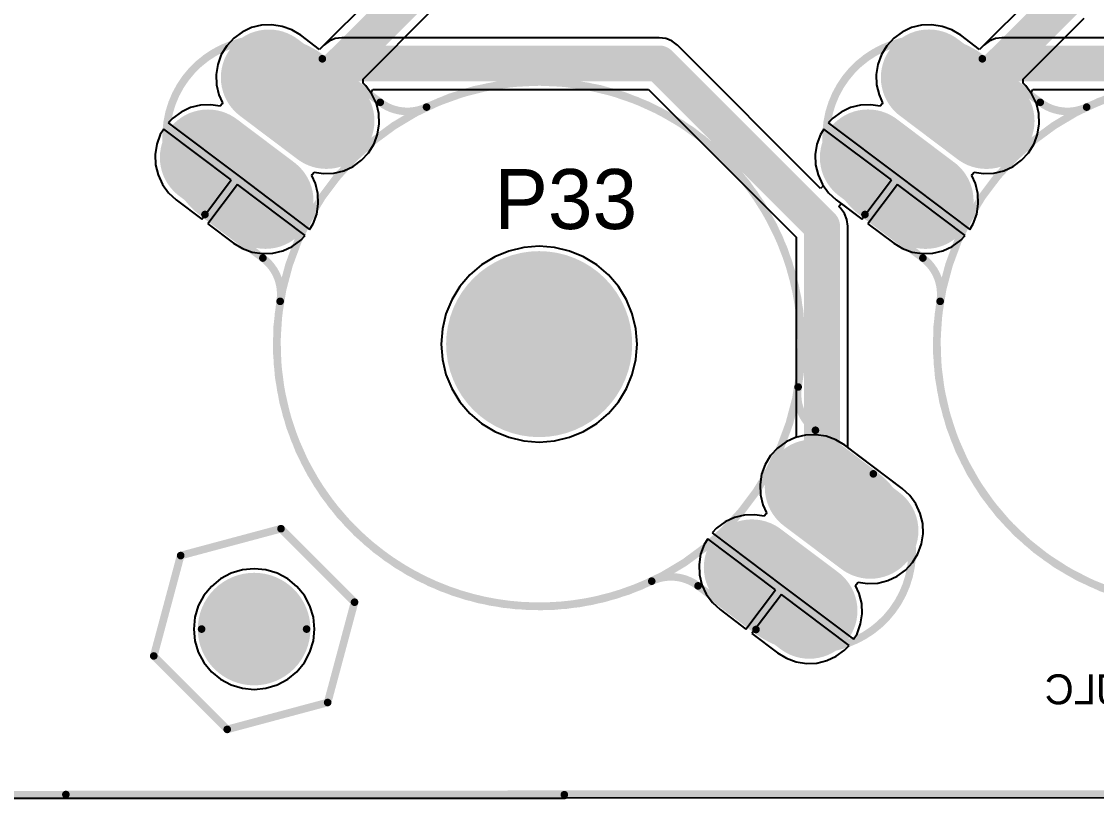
# Model space of a CAD drawing. Header units: millimetres. Extents: x -0.01 to 6.54, y 0.01 to 3.19.
# Drawn here: x 4.398 to 5.808, y 0.01 to 1.03 of the extents above; entities that cross this region are included whole.
import ezdxf

# ---------------------------------------------------------------- set-up
doc = ezdxf.new("R2010")
doc.units = ezdxf.units.MM
doc.header["$MEASUREMENT"] = 0
for name, color, linetype in [('BottomLayer', 5, 'Continuous'), ('BottomOverlay', 54, 'Continuous'), ('BottomSolder', 6, 'Continuous'), ('Mechanical1', 6, 'Continuous'), ('MultiLayer', 9, 'Continuous'), ('PadHoleLayer', 156, 'Continuous'), ('TopLayer', 1, 'Continuous'), ('TopOverlay', 2, 'Continuous'), ('TopSolder', 216, 'Continuous'), ('ViaHoleLayer', 16, 'Continuous')]:
    doc.layers.add(name, color=color, linetype=linetype)

msp = doc.modelspace()

# ---------------------------------------------------------------- linework, layer by layer
at = {"layer": 'BottomLayer'}
for p, q in [((4.6871, 1.0163), (4.6761, 1.0083)), ((4.6994, 1.0221), (4.6871, 1.0163)), ((4.7127, 1.0253), (4.6994, 1.0221)), ((4.7263, 1.0258), (4.7127, 1.0253)), ((4.7397, 1.0237), (4.7263, 1.0258)), ((4.7525, 1.0191), (4.7397, 1.0237)), ((4.7641, 1.012), (4.7525, 1.0191)), ((5.5532, 1.0163), (5.5423, 1.0083)), ((5.5656, 1.0221), (5.5532, 1.0163)), ((5.5788, 1.0253), (5.5656, 1.0221)), ((5.5924, 1.0258), (5.5788, 1.0253)), ((5.6058, 1.0237), (5.5924, 1.0258)), ((5.6186, 1.0191), (5.6058, 1.0237)), ((5.6302, 1.012), (5.6186, 1.0191)), ((4.6761, 1.0083), (4.6669, 0.9983)), ((4.7887, 0.9934), (4.7641, 1.012)), ((4.8012, 1.0044), (4.7942, 0.999)), ((4.8094, 1.0078), (4.8012, 1.0044)), ((4.8182, 1.0089), (4.8094, 1.0078)), ((5.2344, 1.0089), (4.8182, 1.0089)), ((5.2432, 1.0078), (5.2344, 1.0089)), ((5.2466, 1.0064), (5.2432, 1.0078)), ((5.2514, 1.0044), (5.2466, 1.0064)), ((5.2584, 0.999), (5.2514, 1.0044)), ((5.5423, 1.0083), (5.533, 0.9983)), ((5.6548, 0.9934), (5.6302, 1.012)), ((5.6674, 1.0044), (5.6604, 0.999)), ((5.6756, 1.0078), (5.6674, 1.0044)), ((5.6843, 1.0089), (5.6756, 1.0078)), ((6.1006, 1.0089), (5.6843, 1.0089)), ((4.6669, 0.9983), (4.6598, 0.9867)), ((4.7942, 0.999), (4.7887, 0.9934)), ((5.4463, 0.8111), (5.2584, 0.999)), ((5.533, 0.9983), (5.526, 0.9867)), ((5.6604, 0.999), (5.6548, 0.9934)), ((4.6551, 0.9739), (4.653, 0.9605)), ((4.6598, 0.9867), (4.6551, 0.9739)), ((5.5213, 0.9739), (5.5192, 0.9605)), ((5.526, 0.9867), (5.5213, 0.9739)), ((4.653, 0.9605), (4.6536, 0.9469)), ((5.5192, 0.9605), (5.5197, 0.9469)), ((4.6536, 0.9469), (4.6568, 0.9337)), ((5.5197, 0.9469), (5.523, 0.9337)), ((4.6568, 0.9337), (4.6616, 0.9234)), ((4.8563, 0.9366), (4.8586, 0.9411)), ((4.8576, 0.9349), (4.8563, 0.9366)), ((4.8633, 0.9226), (4.8576, 0.9349)), ((4.8586, 0.9411), (5.2204, 0.9411)), ((5.2204, 0.9411), (5.4143, 0.7472)), ((5.523, 0.9337), (5.5277, 0.9234)), ((5.7225, 0.9366), (5.7247, 0.9411)), ((5.7237, 0.9349), (5.7225, 0.9366)), ((5.7294, 0.9226), (5.7237, 0.9349)), ((5.7247, 0.9411), (6.0865, 0.9411)), ((4.6194, 0.9171), (4.6071, 0.9113)), ((4.6327, 0.9203), (4.6194, 0.9171)), ((4.6463, 0.9208), (4.6327, 0.9203)), ((4.6583, 0.919), (4.6463, 0.9208)), ((4.661, 0.9219), (4.6583, 0.919)), ((4.6616, 0.9234), (4.661, 0.9219)), ((4.8665, 0.9093), (4.8633, 0.9226)), ((5.4856, 0.9171), (5.4732, 0.9113)), ((5.4988, 0.9203), (5.4856, 0.9171)), ((5.5124, 0.9208), (5.4988, 0.9203)), ((5.5244, 0.919), (5.5124, 0.9208)), ((5.5271, 0.9219), (5.5244, 0.919)), ((5.5277, 0.9234), (5.5271, 0.9219)), ((5.7326, 0.9093), (5.7294, 0.9226)), ((4.5961, 0.9033), (4.5903, 0.897)), ((4.6071, 0.9113), (4.5961, 0.9033)), ((4.8671, 0.8958), (4.8665, 0.9093)), ((5.4623, 0.9033), (5.4564, 0.897)), ((5.4732, 0.9113), (5.4623, 0.9033)), ((5.7332, 0.8958), (5.7326, 0.9093)), ((4.5843, 0.889), (4.5798, 0.8817)), ((4.673, 0.8221), (4.5843, 0.889)), ((4.5903, 0.897), (4.6831, 0.8271)), ((4.865, 0.8823), (4.8671, 0.8958)), ((5.4504, 0.889), (5.446, 0.8817)), ((5.5392, 0.8221), (5.4504, 0.889)), ((5.4564, 0.897), (5.5492, 0.8271)), ((5.7311, 0.8823), (5.7332, 0.8958)), ((4.5798, 0.8817), (4.5751, 0.8689)), ((4.8603, 0.8695), (4.865, 0.8823)), ((5.446, 0.8817), (5.4413, 0.8689)), ((5.7264, 0.8695), (5.7311, 0.8823)), ((4.5751, 0.8689), (4.573, 0.8555)), ((4.8532, 0.8579), (4.8603, 0.8695)), ((5.4413, 0.8689), (5.4392, 0.8555)), ((5.7193, 0.8579), (5.7264, 0.8695)), ((4.573, 0.8555), (4.5736, 0.8419)), ((4.833, 0.8399), (4.844, 0.8479)), ((4.844, 0.8479), (4.8532, 0.8579)), ((5.4392, 0.8555), (5.4397, 0.8419)), ((5.6991, 0.8399), (5.7101, 0.8479)), ((5.7101, 0.8479), (5.7193, 0.8579)), ((4.5736, 0.8419), (4.5768, 0.8287)), ((4.8074, 0.831), (4.8207, 0.8342)), ((4.8207, 0.8342), (4.833, 0.8399)), ((5.4397, 0.8419), (5.443, 0.8287)), ((5.6736, 0.831), (5.6868, 0.8342)), ((5.6868, 0.8342), (5.6991, 0.8399)), ((4.5768, 0.8287), (4.5825, 0.8163)), ((4.6343, 0.7707), (4.673, 0.8221)), ((4.6831, 0.8271), (4.7758, 0.7572)), ((4.7785, 0.8279), (4.7791, 0.8293)), ((4.7833, 0.8176), (4.7785, 0.8279)), ((4.7791, 0.8293), (4.7818, 0.8323)), ((4.7818, 0.8323), (4.7938, 0.8304)), ((4.7938, 0.8304), (4.8074, 0.831)), ((5.443, 0.8287), (5.4487, 0.8163)), ((5.5004, 0.7707), (5.5392, 0.8221)), ((5.5492, 0.8271), (5.642, 0.7572)), ((5.6447, 0.8279), (5.6452, 0.8293)), ((5.6494, 0.8176), (5.6447, 0.8279)), ((5.6452, 0.8293), (5.6479, 0.8323)), ((5.6479, 0.8323), (5.66, 0.8304)), ((5.66, 0.8304), (5.6736, 0.831)), ((4.5825, 0.8163), (4.5906, 0.8053)), ((4.5906, 0.8053), (4.6006, 0.7961)), ((4.681, 0.8161), (4.6423, 0.7647)), ((4.7698, 0.7492), (4.681, 0.8161)), ((4.7865, 0.8043), (4.7833, 0.8176)), ((4.7871, 0.7908), (4.7865, 0.8043)), ((5.4501, 0.8144), (5.4463, 0.8111)), ((5.4487, 0.8163), (5.4501, 0.8144)), ((5.5472, 0.8161), (5.5084, 0.7647)), ((5.6359, 0.7492), (5.5472, 0.8161)), ((5.6526, 0.8043), (5.6494, 0.8176)), ((5.6532, 0.7908), (5.6526, 0.8043)), ((4.6006, 0.7961), (4.6343, 0.7707)), ((4.785, 0.7773), (4.7871, 0.7908)), ((5.4701, 0.7873), (5.4734, 0.7911)), ((5.4734, 0.7911), (5.5004, 0.7707)), ((5.6511, 0.7773), (5.6532, 0.7908)), ((4.7803, 0.7645), (4.785, 0.7773)), ((5.4722, 0.7852), (5.4701, 0.7873)), ((5.4776, 0.7782), (5.4722, 0.7852)), ((5.4809, 0.77), (5.4776, 0.7782)), ((5.6464, 0.7645), (5.6511, 0.7773)), ((4.6423, 0.7647), (4.676, 0.7393)), ((4.7758, 0.7572), (4.7803, 0.7645)), ((5.4821, 0.7613), (5.4809, 0.77)), ((5.5084, 0.7647), (5.5422, 0.7393)), ((5.642, 0.7572), (5.6464, 0.7645)), ((4.764, 0.7429), (4.7698, 0.7492)), ((5.4821, 0.4707), (5.4821, 0.7613)), ((5.6301, 0.7429), (5.6359, 0.7492)), ((4.676, 0.7393), (4.6876, 0.7322)), ((4.7407, 0.7292), (4.753, 0.7349)), ((4.753, 0.7349), (4.764, 0.7429)), ((5.077, 0.7351), (5.0569, 0.7335)), ((5.0971, 0.7335), (5.077, 0.7351)), ((5.4143, 0.7472), (5.4143, 0.4842)), ((5.5422, 0.7393), (5.5538, 0.7322)), ((5.6068, 0.7292), (5.6191, 0.7349)), ((5.6191, 0.7349), (5.6301, 0.7429)), ((4.6876, 0.7322), (4.7004, 0.7275)), ((4.7004, 0.7275), (4.7138, 0.7254)), ((4.7138, 0.7254), (4.7274, 0.726)), ((4.7274, 0.726), (4.7407, 0.7292)), ((5.0186, 0.7211), (5.0014, 0.7105)), ((5.0372, 0.7288), (5.0186, 0.7211)), ((5.0569, 0.7335), (5.0372, 0.7288)), ((5.1167, 0.7288), (5.0971, 0.7335)), ((5.1353, 0.7211), (5.1167, 0.7288)), ((5.1525, 0.7105), (5.1353, 0.7211)), ((5.5538, 0.7322), (5.5666, 0.7275)), ((5.5666, 0.7275), (5.58, 0.7254)), ((5.58, 0.7254), (5.5936, 0.726)), ((5.5936, 0.726), (5.6068, 0.7292)), ((5.0014, 0.7105), (4.9861, 0.6974)), ((5.1678, 0.6974), (5.1525, 0.7105)), ((4.9861, 0.6974), (4.973, 0.6821)), ((5.1809, 0.6821), (5.1678, 0.6974)), ((4.973, 0.6821), (4.9625, 0.6649)), ((5.1915, 0.6649), (5.1809, 0.6821)), ((4.9625, 0.6649), (4.9547, 0.6463)), ((5.1992, 0.6463), (5.1915, 0.6649)), ((4.9547, 0.6463), (4.95, 0.6267)), ((5.2039, 0.6267), (5.1992, 0.6463)), ((4.95, 0.6267), (4.9484, 0.6066)), ((5.2055, 0.6066), (5.2039, 0.6267)), ((4.9484, 0.6066), (4.95, 0.5865)), ((5.2039, 0.5865), (5.2055, 0.6066)), ((4.95, 0.5865), (4.9547, 0.5669)), ((5.1992, 0.5669), (5.2039, 0.5865)), ((4.9547, 0.5669), (4.9625, 0.5482)), ((5.1915, 0.5482), (5.1992, 0.5669)), ((4.9625, 0.5482), (4.973, 0.531)), ((5.1809, 0.531), (5.1915, 0.5482)), ((4.973, 0.531), (4.9861, 0.5157)), ((5.1678, 0.5157), (5.1809, 0.531)), ((4.9861, 0.5157), (5.0014, 0.5026)), ((5.1525, 0.5026), (5.1678, 0.5157)), ((5.0014, 0.5026), (5.0186, 0.4921)), ((5.1353, 0.4921), (5.1525, 0.5026)), ((5.0186, 0.4921), (5.0372, 0.4843)), ((5.0372, 0.4843), (5.0569, 0.4796)), ((5.0569, 0.4796), (5.077, 0.4781)), ((5.077, 0.4781), (5.0971, 0.4796)), ((5.0971, 0.4796), (5.1167, 0.4843)), ((5.1167, 0.4843), (5.1353, 0.4921)), ((5.4133, 0.4839), (5.4009, 0.4782)), ((5.4143, 0.4842), (5.4133, 0.4839)), ((5.3899, 0.4702), (5.3807, 0.4602)), ((5.4009, 0.4782), (5.3899, 0.4702)), ((5.5533, 0.417), (5.4821, 0.4707)), ((5.3807, 0.4602), (5.3736, 0.4486)), ((5.3736, 0.4486), (5.3689, 0.4358)), ((5.3689, 0.4358), (5.3668, 0.4224)), ((5.3668, 0.4224), (5.3674, 0.4088)), ((5.5634, 0.4078), (5.5533, 0.417)), ((5.3674, 0.4088), (5.3706, 0.3956)), ((5.3706, 0.3956), (5.3754, 0.3852)), ((5.5714, 0.3968), (5.5634, 0.4078)), ((5.5771, 0.3844), (5.5714, 0.3968)), ((5.3465, 0.3821), (5.3333, 0.3789)), ((5.3601, 0.3827), (5.3465, 0.3821)), ((5.3721, 0.3808), (5.3601, 0.3827)), ((5.3748, 0.3838), (5.3721, 0.3808)), ((5.3754, 0.3852), (5.3748, 0.3838)), ((5.5803, 0.3712), (5.5771, 0.3844)), ((5.3209, 0.3732), (5.3099, 0.3652)), ((5.3333, 0.3789), (5.3209, 0.3732)), ((5.5809, 0.3576), (5.5803, 0.3712)), ((5.3099, 0.3652), (5.3041, 0.3589)), ((5.3041, 0.3589), (5.3969, 0.289)), ((5.5788, 0.3442), (5.5809, 0.3576)), ((5.2936, 0.3436), (5.2889, 0.3308)), ((5.2981, 0.3509), (5.2936, 0.3436)), ((5.3869, 0.284), (5.2981, 0.3509)), ((5.5741, 0.3314), (5.5788, 0.3442)), ((5.2889, 0.3308), (5.2868, 0.3174)), ((5.567, 0.3198), (5.5741, 0.3314)), ((4.7029, 0.3118), (4.6875, 0.3103)), ((4.7184, 0.3103), (4.7029, 0.3118)), ((5.2868, 0.3174), (5.2874, 0.3038)), ((5.5578, 0.3098), (5.567, 0.3198)), ((4.6589, 0.2985), (4.6469, 0.2886)), ((4.6726, 0.3058), (4.6589, 0.2985)), ((4.6875, 0.3103), (4.6726, 0.3058)), ((4.7333, 0.3058), (4.7184, 0.3103)), ((4.747, 0.2985), (4.7333, 0.3058)), ((4.759, 0.2886), (4.747, 0.2985)), ((5.2874, 0.3038), (5.2906, 0.2906)), ((5.5345, 0.2961), (5.5468, 0.3018)), ((5.5468, 0.3018), (5.5578, 0.3098)), ((4.6469, 0.2886), (4.637, 0.2766)), ((4.7689, 0.2766), (4.759, 0.2886)), ((5.2906, 0.2906), (5.2963, 0.2782)), ((5.3481, 0.2326), (5.3869, 0.284)), ((5.3969, 0.289), (5.4896, 0.2191)), ((5.4923, 0.2898), (5.4929, 0.2912)), ((5.4971, 0.2794), (5.4923, 0.2898)), ((5.4929, 0.2912), (5.4956, 0.2942)), ((5.4956, 0.2942), (5.5077, 0.2923)), ((5.5077, 0.2923), (5.5212, 0.2929)), ((5.5212, 0.2929), (5.5345, 0.2961)), ((4.637, 0.2766), (4.6297, 0.2629)), ((4.7762, 0.2629), (4.7689, 0.2766)), ((5.2963, 0.2782), (5.3044, 0.2672)), ((5.3948, 0.278), (5.3561, 0.2266)), ((5.4836, 0.2111), (5.3948, 0.278)), ((5.5003, 0.2662), (5.4971, 0.2794)), ((4.6297, 0.2629), (4.6252, 0.248)), ((4.7807, 0.248), (4.7762, 0.2629)), ((5.3044, 0.2672), (5.3144, 0.258)), ((5.3144, 0.258), (5.3481, 0.2326)), ((5.5009, 0.2526), (5.5003, 0.2662)), ((4.6252, 0.248), (4.6237, 0.2325)), ((4.7822, 0.2325), (4.7807, 0.248)), ((5.4988, 0.2392), (5.5009, 0.2526)), ((4.6237, 0.2325), (4.6252, 0.2171)), ((4.7807, 0.2171), (4.7822, 0.2325)), ((5.3561, 0.2266), (5.3898, 0.2012)), ((5.4896, 0.2191), (5.4941, 0.2264)), ((5.4941, 0.2264), (5.4988, 0.2392)), ((4.6252, 0.2171), (4.6297, 0.2022)), ((4.7762, 0.2022), (4.7807, 0.2171)), ((4.6297, 0.2022), (4.637, 0.1885)), ((4.7689, 0.1885), (4.7762, 0.2022)), ((5.3898, 0.2012), (5.4014, 0.1941)), ((5.4668, 0.1968), (5.4778, 0.2048)), ((5.4778, 0.2048), (5.4836, 0.2111)), ((4.637, 0.1885), (4.6469, 0.1765)), ((4.759, 0.1765), (4.7689, 0.1885)), ((5.4014, 0.1941), (5.4142, 0.1894)), ((5.4142, 0.1894), (5.4277, 0.1873)), ((5.4277, 0.1873), (5.4412, 0.1879)), ((5.4412, 0.1879), (5.4545, 0.1911)), ((5.4545, 0.1911), (5.4668, 0.1968)), ((4.6469, 0.1765), (4.6589, 0.1666)), ((4.747, 0.1666), (4.759, 0.1765)), ((4.6589, 0.1666), (4.6726, 0.1593)), ((4.6726, 0.1593), (4.6875, 0.1548)), ((4.7184, 0.1548), (4.7333, 0.1593)), ((4.7333, 0.1593), (4.747, 0.1666)), ((4.6875, 0.1548), (4.7029, 0.1533)), ((4.7029, 0.1533), (4.7184, 0.1548)), ((5.1103, 0.0101), (4.145, 0.0101)), ((5.1109, 0.0101), (5.1103, 0.0101)), ((5.1115, 0.0103), (5.1109, 0.0101)), ((5.112, 0.0105), (5.1115, 0.0103)), ((5.1123, 0.0106), (5.112, 0.0105)), ((5.9101, 0.011), (5.1123, 0.0106))]:
    msp.add_line(p, q, dxfattribs=at)
for points, const_width in [([(4.7223, 0.9566), (4.7978, 0.8997)], 0.1181), ([(5.5885, 0.9566), (5.6639, 0.8997)], 0.1181), ([(4.7713, 0.9281), (4.8182, 0.975)], 0.0472), ([(4.8182, 0.975), (5.2344, 0.975)], 0.0472), ([(5.2344, 0.975), (5.4482, 0.7613)], 0.0472), ([(5.6375, 0.9281), (5.6843, 0.975)], 0.0472), ([(5.6843, 0.975), (6.1006, 0.975)], 0.0472), ([(4.7601, 0.9267), (4.7601, 0.9281)], 0.0472), ([(4.7601, 0.9281), (4.7713, 0.9281)], 0.0472), ([(5.6262, 0.9281), (5.6375, 0.9281)], 0.0472), ([(5.6262, 0.9267), (5.6262, 0.9281)], 0.0472), ([(4.6423, 0.8516), (4.7178, 0.7947)], 0.1181), ([(5.5085, 0.8516), (5.5839, 0.7947)], 0.1181), ([(5.4482, 0.4142), (5.4482, 0.7613)], 0.0472), ([(5.5116, 0.3616), (5.4361, 0.4184)], 0.1181), ([(5.4482, 0.4142), (5.4739, 0.3885)], 0.0472), ([(5.4316, 0.2566), (5.3561, 0.3134)], 0.1181)]:
    msp.add_lwpolyline(points, dxfattribs=dict(at, const_width=const_width))
for points, const_width in [([(4.6928, 0.9566, 1), (4.7518, 0.9566, 1)], 0.0591), ([(5.5589, 0.9566, 1), (5.618, 0.9566, 1)], 0.0591), ([(4.8064, 0.975, 1), (4.83, 0.975, 1)], 0.0236), ([(4.8064, 0.975, 1), (4.83, 0.975, 1)], 0.0236), ([(5.2226, 0.975, 1), (5.2463, 0.975, 1)], 0.0236), ([(5.2226, 0.975, 1), (5.2463, 0.975, 1)], 0.0236), ([(5.6725, 0.975, 1), (5.6961, 0.975, 1)], 0.0236), ([(5.6725, 0.975, 1), (5.6961, 0.975, 1)], 0.0236), ([(4.7482, 0.9281, 1), (4.7719, 0.9281, 1)], 0.0236), ([(4.7482, 0.9281, 1), (4.7719, 0.9281, 1)], 0.0236), ([(4.7482, 0.9267, 1), (4.7719, 0.9267, 1)], 0.0236), ([(4.7683, 0.8997, 1), (4.8273, 0.8997, 1)], 0.0591), ([(4.7595, 0.9281, 1), (4.7831, 0.9281, 1)], 0.0236), ([(4.7595, 0.9281, 1), (4.7831, 0.9281, 1)], 0.0236), ([(5.6144, 0.9281, 1), (5.638, 0.9281, 1)], 0.0236), ([(5.6144, 0.9281, 1), (5.638, 0.9281, 1)], 0.0236), ([(5.6144, 0.9267, 1), (5.638, 0.9267, 1)], 0.0236), ([(5.6344, 0.8997, 1), (5.6935, 0.8997, 1)], 0.0591), ([(5.6256, 0.9281, 1), (5.6493, 0.9281, 1)], 0.0236), ([(5.6256, 0.9281, 1), (5.6493, 0.9281, 1)], 0.0236), ([(4.6128, 0.8516, 1), (4.6718, 0.8516, 1)], 0.0591), ([(5.4789, 0.8516, 1), (5.538, 0.8516, 1)], 0.0591), ([(4.6883, 0.7947, 1), (4.7473, 0.7947, 1)], 0.0591), ([(5.5544, 0.7947, 1), (5.6135, 0.7947, 1)], 0.0591), ([(5.4364, 0.7613, 1), (5.46, 0.7613, 1)], 0.0236), ([(5.4364, 0.7613, 1), (5.46, 0.7613, 1)], 0.0236), ([(5.0179, 0.6066, 1), (5.136, 0.6066, 1)], 0.1181), ([(5.4066, 0.4184, 1), (5.4657, 0.4184, 1)], 0.0591), ([(5.4364, 0.4142, 1), (5.46, 0.4142, 1)], 0.0236), ([(5.4364, 0.4142, 1), (5.46, 0.4142, 1)], 0.0236), ([(5.462, 0.3885, 1), (5.4857, 0.3885, 1)], 0.0236), ([(5.4821, 0.3616, 1), (5.5411, 0.3616, 1)], 0.0591), ([(5.3266, 0.3134, 1), (5.3857, 0.3134, 1)], 0.0591), ([(5.4021, 0.2566, 1), (5.4611, 0.2566, 1)], 0.0591), ([(4.6685, 0.2325, 1), (4.7374, 0.2325, 1)], 0.0689)]:
    msp.add_lwpolyline(points, format="xyb", close=True, dxfattribs=dict(at, const_width=const_width))
at = {"layer": 'BottomSolder', "const_width": 0.1261}
for points in [[(4.7223, 0.9566), (4.7978, 0.8997)], [(5.5885, 0.9566), (5.6639, 0.8997)], [(4.6423, 0.8516), (4.7178, 0.7947)], [(5.5085, 0.8516), (5.5839, 0.7947)], [(5.5116, 0.3616), (5.4361, 0.4184)], [(5.4316, 0.2566), (5.3561, 0.3134)]]:
    msp.add_lwpolyline(points, dxfattribs=at)
at = {"layer": 'BottomSolder'}
for points, const_width in [([(4.6908, 0.9566, 1), (4.7538, 0.9566, 1)], 0.0631), ([(5.5569, 0.9566, 1), (5.62, 0.9566, 1)], 0.0631), ([(4.7663, 0.8997, 1), (4.8293, 0.8997, 1)], 0.0631), ([(5.6324, 0.8997, 1), (5.6955, 0.8997, 1)], 0.0631), ([(4.6108, 0.8516, 1), (4.6738, 0.8516, 1)], 0.0631), ([(5.4769, 0.8516, 1), (5.54, 0.8516, 1)], 0.0631), ([(4.6863, 0.7947, 1), (4.7493, 0.7947, 1)], 0.0631), ([(5.5524, 0.7947, 1), (5.6155, 0.7947, 1)], 0.0631), ([(5.0159, 0.6066, 1), (5.138, 0.6066, 1)], 0.1221), ([(5.4046, 0.4184, 1), (5.4677, 0.4184, 1)], 0.0631), ([(5.4801, 0.3616, 1), (5.5431, 0.3616, 1)], 0.0631), ([(5.3246, 0.3134, 1), (5.3877, 0.3134, 1)], 0.0631), ([(5.4001, 0.2566, 1), (5.4631, 0.2566, 1)], 0.0631), ([(4.6665, 0.2325, 1), (4.7394, 0.2325, 1)], 0.0729)]:
    msp.add_lwpolyline(points, format="xyb", close=True, dxfattribs=dict(at, const_width=const_width))
at = {"layer": 'Mechanical1', "const_width": 0.01}
for points in [[(3.6659, 0.0151), (5.11, 0.0151)], [(4.4559, 0.0153), (5.91, 0.016)]]:
    msp.add_lwpolyline(points, dxfattribs=at)
at = {"layer": 'Mechanical1', "const_width": 0.005}
for points in [[(4.4534, 0.0153, 1), (4.4584, 0.0153, 1)], [(5.1075, 0.0151, 1), (5.1125, 0.0151, 1)]]:
    msp.add_lwpolyline(points, format="xyb", close=True, dxfattribs=at)
at = {"layer": 'MultiLayer', "const_width": 0.1181}
for points in [[(4.7223, 0.9566), (4.7978, 0.8997)], [(5.5885, 0.9566), (5.6639, 0.8997)], [(4.6423, 0.8516), (4.7178, 0.7947)], [(5.5085, 0.8516), (5.5839, 0.7947)], [(5.5116, 0.3616), (5.4361, 0.4184)], [(5.4316, 0.2566), (5.3561, 0.3134)]]:
    msp.add_lwpolyline(points, dxfattribs=at)
at = {"layer": 'MultiLayer'}
for points, const_width in [([(4.6928, 0.9566, 1), (4.7518, 0.9566, 1)], 0.0591), ([(5.5589, 0.9566, 1), (5.618, 0.9566, 1)], 0.0591), ([(4.7683, 0.8997, 1), (4.8273, 0.8997, 1)], 0.0591), ([(5.6344, 0.8997, 1), (5.6935, 0.8997, 1)], 0.0591), ([(4.6128, 0.8516, 1), (4.6718, 0.8516, 1)], 0.0591), ([(5.4789, 0.8516, 1), (5.538, 0.8516, 1)], 0.0591), ([(4.6883, 0.7947, 1), (4.7473, 0.7947, 1)], 0.0591), ([(5.5544, 0.7947, 1), (5.6135, 0.7947, 1)], 0.0591), ([(5.0179, 0.6066, 1), (5.136, 0.6066, 1)], 0.1181), ([(5.4066, 0.4184, 1), (5.4657, 0.4184, 1)], 0.0591), ([(5.4821, 0.3616, 1), (5.5411, 0.3616, 1)], 0.0591), ([(5.3266, 0.3134, 1), (5.3857, 0.3134, 1)], 0.0591), ([(5.4021, 0.2566, 1), (5.4611, 0.2566, 1)], 0.0591), ([(4.6685, 0.2325, 1), (4.7374, 0.2325, 1)], 0.0689)]:
    msp.add_lwpolyline(points, format="xyb", close=True, dxfattribs=dict(at, const_width=const_width))
at = {"layer": 'PadHoleLayer', "const_width": 0.0197}
for points in [[(4.7502, 0.9281, 1), (4.7699, 0.9281, 1)], [(5.6164, 0.9281, 1), (5.636, 0.9281, 1)], [(4.6702, 0.8231, 1), (4.6899, 0.8231, 1)], [(5.5364, 0.8231, 1), (5.556, 0.8231, 1)], [(5.464, 0.39, 1), (5.4837, 0.39, 1)], [(5.384, 0.285, 1), (5.4037, 0.285, 1)]]:
    msp.add_lwpolyline(points, format="xyb", close=True, dxfattribs=at)
at = {"layer": 'TopLayer'}
for p, q in [((4.8793, 1.0837), (4.7889, 0.9933)), ((5.7343, 1.0725), (5.655, 0.9933)), ((4.8458, 0.9543), (4.9372, 1.0457)), ((5.7119, 0.9543), (5.7922, 1.0345)), ((4.6871, 1.0163), (4.6761, 1.0083)), ((4.6994, 1.0221), (4.6871, 1.0163)), ((4.7127, 1.0253), (4.6994, 1.0221)), ((4.7263, 1.0258), (4.7127, 1.0253)), ((4.7397, 1.0237), (4.7263, 1.0258)), ((4.7525, 1.0191), (4.7397, 1.0237)), ((4.7641, 1.012), (4.7525, 1.0191)), ((5.5532, 1.0163), (5.5423, 1.0083)), ((5.5656, 1.0221), (5.5532, 1.0163)), ((5.5788, 1.0253), (5.5656, 1.0221)), ((5.5924, 1.0258), (5.5788, 1.0253)), ((5.6058, 1.0237), (5.5924, 1.0258)), ((5.6186, 1.0191), (5.6058, 1.0237)), ((5.6302, 1.012), (5.6186, 1.0191)), ((4.6761, 1.0083), (4.6669, 0.9983)), ((4.7889, 0.9933), (4.7641, 1.012)), ((5.5423, 1.0083), (5.533, 0.9983)), ((5.655, 0.9933), (5.6302, 1.012)), ((4.6669, 0.9983), (4.6598, 0.9867)), ((5.533, 0.9983), (5.526, 0.9867)), ((4.6551, 0.9739), (4.653, 0.9605)), ((4.6598, 0.9867), (4.6551, 0.9739)), ((5.5213, 0.9739), (5.5192, 0.9605)), ((5.526, 0.9867), (5.5213, 0.9739)), ((4.653, 0.9605), (4.6536, 0.9469)), ((5.5192, 0.9605), (5.5197, 0.9469)), ((4.6536, 0.9469), (4.6568, 0.9337)), ((4.8459, 0.9493), (4.8458, 0.9543)), ((4.8496, 0.9459), (4.8459, 0.9493)), ((4.8576, 0.9349), (4.8496, 0.9459)), ((5.5197, 0.9469), (5.523, 0.9337)), ((5.712, 0.9493), (5.7119, 0.9543)), ((5.7157, 0.9459), (5.712, 0.9493)), ((5.7237, 0.9349), (5.7157, 0.9459)), ((4.6568, 0.9337), (4.6616, 0.9234)), ((4.8633, 0.9226), (4.8576, 0.9349)), ((5.523, 0.9337), (5.5277, 0.9234)), ((5.7294, 0.9226), (5.7237, 0.9349)), ((4.6194, 0.9171), (4.6071, 0.9113)), ((4.6327, 0.9203), (4.6194, 0.9171)), ((4.6463, 0.9208), (4.6327, 0.9203)), ((4.6583, 0.919), (4.6463, 0.9208)), ((4.661, 0.9219), (4.6583, 0.919)), ((4.6616, 0.9234), (4.661, 0.9219)), ((4.8665, 0.9093), (4.8633, 0.9226)), ((5.4856, 0.9171), (5.4732, 0.9113)), ((5.4988, 0.9203), (5.4856, 0.9171)), ((5.5124, 0.9208), (5.4988, 0.9203)), ((5.5244, 0.919), (5.5124, 0.9208)), ((5.5271, 0.9219), (5.5244, 0.919)), ((5.5277, 0.9234), (5.5271, 0.9219)), ((5.7326, 0.9093), (5.7294, 0.9226)), ((4.5961, 0.9033), (4.5903, 0.897)), ((4.6071, 0.9113), (4.5961, 0.9033)), ((4.8671, 0.8958), (4.8665, 0.9093)), ((5.4623, 0.9033), (5.4564, 0.897)), ((5.4732, 0.9113), (5.4623, 0.9033)), ((5.7332, 0.8958), (5.7326, 0.9093)), ((4.5843, 0.889), (4.5798, 0.8817)), ((4.673, 0.8221), (4.5843, 0.889)), ((4.5903, 0.897), (4.6831, 0.8271)), ((4.865, 0.8823), (4.8671, 0.8958)), ((5.4504, 0.889), (5.446, 0.8817)), ((5.5392, 0.8221), (5.4504, 0.889)), ((5.4564, 0.897), (5.5492, 0.8271)), ((5.7311, 0.8823), (5.7332, 0.8958)), ((4.5798, 0.8817), (4.5751, 0.8689)), ((4.8603, 0.8695), (4.865, 0.8823)), ((5.446, 0.8817), (5.4413, 0.8689)), ((5.7264, 0.8695), (5.7311, 0.8823)), ((4.5751, 0.8689), (4.573, 0.8555)), ((4.8532, 0.8579), (4.8603, 0.8695)), ((5.4413, 0.8689), (5.4392, 0.8555)), ((5.7193, 0.8579), (5.7264, 0.8695)), ((4.573, 0.8555), (4.5736, 0.8419)), ((4.833, 0.8399), (4.844, 0.8479)), ((4.844, 0.8479), (4.8532, 0.8579)), ((5.4392, 0.8555), (5.4397, 0.8419)), ((5.6991, 0.8399), (5.7101, 0.8479)), ((5.7101, 0.8479), (5.7193, 0.8579)), ((4.5736, 0.8419), (4.5768, 0.8287)), ((4.8074, 0.831), (4.8207, 0.8342)), ((4.8207, 0.8342), (4.833, 0.8399)), ((5.4397, 0.8419), (5.443, 0.8287)), ((5.6736, 0.831), (5.6868, 0.8342)), ((5.6868, 0.8342), (5.6991, 0.8399)), ((4.5768, 0.8287), (4.5825, 0.8163)), ((4.6343, 0.7707), (4.673, 0.8221)), ((4.6831, 0.8271), (4.7758, 0.7572)), ((4.7785, 0.8279), (4.7791, 0.8293)), ((4.7833, 0.8176), (4.7785, 0.8279)), ((4.7791, 0.8293), (4.7818, 0.8323)), ((4.7818, 0.8323), (4.7938, 0.8304)), ((4.7938, 0.8304), (4.8074, 0.831)), ((5.443, 0.8287), (5.4487, 0.8163)), ((5.5004, 0.7707), (5.5392, 0.8221)), ((5.5492, 0.8271), (5.642, 0.7572)), ((5.6447, 0.8279), (5.6452, 0.8293)), ((5.6494, 0.8176), (5.6447, 0.8279)), ((5.6452, 0.8293), (5.6479, 0.8323)), ((5.6479, 0.8323), (5.66, 0.8304)), ((5.66, 0.8304), (5.6736, 0.831)), ((4.5825, 0.8163), (4.5906, 0.8053)), ((4.5906, 0.8053), (4.6006, 0.7961)), ((4.681, 0.8161), (4.6423, 0.7647)), ((4.7698, 0.7492), (4.681, 0.8161)), ((4.7865, 0.8043), (4.7833, 0.8176)), ((4.7871, 0.7908), (4.7865, 0.8043)), ((5.4487, 0.8163), (5.4567, 0.8053)), ((5.4567, 0.8053), (5.4667, 0.7961)), ((5.5472, 0.8161), (5.5084, 0.7647)), ((5.6359, 0.7492), (5.5472, 0.8161)), ((5.6526, 0.8043), (5.6494, 0.8176)), ((5.6532, 0.7908), (5.6526, 0.8043)), ((4.6006, 0.7961), (4.6343, 0.7707)), ((4.785, 0.7773), (4.7871, 0.7908)), ((5.4667, 0.7961), (5.5004, 0.7707)), ((5.6511, 0.7773), (5.6532, 0.7908)), ((4.7803, 0.7645), (4.785, 0.7773)), ((5.6464, 0.7645), (5.6511, 0.7773)), ((4.6423, 0.7647), (4.676, 0.7393)), ((4.7758, 0.7572), (4.7803, 0.7645)), ((5.5084, 0.7647), (5.5422, 0.7393)), ((5.642, 0.7572), (5.6464, 0.7645)), ((4.764, 0.7429), (4.7698, 0.7492)), ((5.6301, 0.7429), (5.6359, 0.7492)), ((4.676, 0.7393), (4.6876, 0.7322)), ((4.7407, 0.7292), (4.753, 0.7349)), ((4.753, 0.7349), (4.764, 0.7429)), ((5.077, 0.7351), (5.0569, 0.7335)), ((5.0971, 0.7335), (5.077, 0.7351)), ((5.5422, 0.7393), (5.5538, 0.7322)), ((5.6068, 0.7292), (5.6191, 0.7349)), ((5.6191, 0.7349), (5.6301, 0.7429)), ((4.6876, 0.7322), (4.7004, 0.7275)), ((4.7004, 0.7275), (4.7138, 0.7254)), ((4.7138, 0.7254), (4.7274, 0.726)), ((4.7274, 0.726), (4.7407, 0.7292)), ((5.0186, 0.7211), (5.0014, 0.7105)), ((5.0372, 0.7288), (5.0186, 0.7211)), ((5.0569, 0.7335), (5.0372, 0.7288)), ((5.1167, 0.7288), (5.0971, 0.7335)), ((5.1353, 0.7211), (5.1167, 0.7288)), ((5.1525, 0.7105), (5.1353, 0.7211)), ((5.5538, 0.7322), (5.5666, 0.7275)), ((5.5666, 0.7275), (5.58, 0.7254)), ((5.58, 0.7254), (5.5936, 0.726)), ((5.5936, 0.726), (5.6068, 0.7292)), ((5.0014, 0.7105), (4.9861, 0.6974)), ((5.1678, 0.6974), (5.1525, 0.7105)), ((4.9861, 0.6974), (4.973, 0.6821)), ((5.1809, 0.6821), (5.1678, 0.6974)), ((4.973, 0.6821), (4.9625, 0.6649)), ((5.1915, 0.6649), (5.1809, 0.6821)), ((4.9625, 0.6649), (4.9547, 0.6463)), ((5.1992, 0.6463), (5.1915, 0.6649)), ((4.9547, 0.6463), (4.95, 0.6267)), ((5.2039, 0.6267), (5.1992, 0.6463)), ((4.95, 0.6267), (4.9484, 0.6066)), ((5.2055, 0.6066), (5.2039, 0.6267)), ((4.9484, 0.6066), (4.95, 0.5865)), ((5.2039, 0.5865), (5.2055, 0.6066)), ((4.95, 0.5865), (4.9547, 0.5669)), ((5.1992, 0.5669), (5.2039, 0.5865)), ((4.9547, 0.5669), (4.9625, 0.5482)), ((5.1915, 0.5482), (5.1992, 0.5669)), ((4.9625, 0.5482), (4.973, 0.531)), ((5.1809, 0.531), (5.1915, 0.5482)), ((4.973, 0.531), (4.9861, 0.5157)), ((5.1678, 0.5157), (5.1809, 0.531)), ((4.9861, 0.5157), (5.0014, 0.5026)), ((5.1525, 0.5026), (5.1678, 0.5157)), ((5.0014, 0.5026), (5.0186, 0.4921)), ((5.1353, 0.4921), (5.1525, 0.5026)), ((5.0186, 0.4921), (5.0372, 0.4843)), ((5.0372, 0.4843), (5.0569, 0.4796)), ((5.0569, 0.4796), (5.077, 0.4781)), ((5.077, 0.4781), (5.0971, 0.4796)), ((5.0971, 0.4796), (5.1167, 0.4843)), ((5.1167, 0.4843), (5.1353, 0.4921)), ((5.4133, 0.4839), (5.4009, 0.4782)), ((5.4265, 0.4871), (5.4133, 0.4839)), ((5.4401, 0.4877), (5.4265, 0.4871)), ((5.4535, 0.4856), (5.4401, 0.4877)), ((5.4663, 0.4809), (5.4535, 0.4856)), ((5.4779, 0.4738), (5.4663, 0.4809)), ((5.3899, 0.4702), (5.3807, 0.4602)), ((5.4009, 0.4782), (5.3899, 0.4702)), ((5.5533, 0.417), (5.4779, 0.4738)), ((5.3807, 0.4602), (5.3736, 0.4486)), ((5.3736, 0.4486), (5.3689, 0.4358)), ((5.3689, 0.4358), (5.3668, 0.4224)), ((5.3668, 0.4224), (5.3674, 0.4088)), ((5.5634, 0.4078), (5.5533, 0.417)), ((5.3674, 0.4088), (5.3706, 0.3956)), ((5.3706, 0.3956), (5.3754, 0.3852)), ((5.5714, 0.3968), (5.5634, 0.4078)), ((5.5771, 0.3844), (5.5714, 0.3968)), ((5.3465, 0.3821), (5.3333, 0.3789)), ((5.3601, 0.3827), (5.3465, 0.3821)), ((5.3721, 0.3808), (5.3601, 0.3827)), ((5.3748, 0.3838), (5.3721, 0.3808)), ((5.3754, 0.3852), (5.3748, 0.3838)), ((5.5803, 0.3712), (5.5771, 0.3844)), ((5.3209, 0.3732), (5.3099, 0.3652)), ((5.3333, 0.3789), (5.3209, 0.3732)), ((5.5809, 0.3576), (5.5803, 0.3712)), ((5.3099, 0.3652), (5.3041, 0.3589)), ((5.3041, 0.3589), (5.3969, 0.289)), ((5.5788, 0.3442), (5.5809, 0.3576)), ((5.2936, 0.3436), (5.2889, 0.3308)), ((5.2981, 0.3509), (5.2936, 0.3436)), ((5.3869, 0.284), (5.2981, 0.3509)), ((5.5741, 0.3314), (5.5788, 0.3442)), ((5.2889, 0.3308), (5.2868, 0.3174)), ((5.567, 0.3198), (5.5741, 0.3314)), ((4.7029, 0.3118), (4.6875, 0.3103)), ((4.7184, 0.3103), (4.7029, 0.3118)), ((5.2868, 0.3174), (5.2874, 0.3038)), ((5.5578, 0.3098), (5.567, 0.3198)), ((4.6589, 0.2985), (4.6469, 0.2886)), ((4.6726, 0.3058), (4.6589, 0.2985)), ((4.6875, 0.3103), (4.6726, 0.3058)), ((4.7333, 0.3058), (4.7184, 0.3103)), ((4.747, 0.2985), (4.7333, 0.3058)), ((4.759, 0.2886), (4.747, 0.2985)), ((5.2874, 0.3038), (5.2906, 0.2906)), ((5.5345, 0.2961), (5.5468, 0.3018)), ((5.5468, 0.3018), (5.5578, 0.3098)), ((4.6469, 0.2886), (4.637, 0.2766)), ((4.7689, 0.2766), (4.759, 0.2886)), ((5.2906, 0.2906), (5.2963, 0.2782)), ((5.3481, 0.2326), (5.3869, 0.284)), ((5.3969, 0.289), (5.4896, 0.2191)), ((5.4923, 0.2898), (5.4929, 0.2912)), ((5.4971, 0.2794), (5.4923, 0.2898)), ((5.4929, 0.2912), (5.4956, 0.2942)), ((5.4956, 0.2942), (5.5077, 0.2923)), ((5.5077, 0.2923), (5.5212, 0.2929)), ((5.5212, 0.2929), (5.5345, 0.2961)), ((4.637, 0.2766), (4.6297, 0.2629)), ((4.7762, 0.2629), (4.7689, 0.2766)), ((5.2963, 0.2782), (5.3044, 0.2672)), ((5.3948, 0.278), (5.3561, 0.2266)), ((5.4836, 0.2111), (5.3948, 0.278)), ((5.5003, 0.2662), (5.4971, 0.2794)), ((4.6297, 0.2629), (4.6252, 0.248)), ((4.7807, 0.248), (4.7762, 0.2629)), ((5.3044, 0.2672), (5.3144, 0.258)), ((5.3144, 0.258), (5.3481, 0.2326)), ((5.5009, 0.2526), (5.5003, 0.2662)), ((4.6252, 0.248), (4.6237, 0.2325)), ((4.7822, 0.2325), (4.7807, 0.248)), ((5.4988, 0.2392), (5.5009, 0.2526)), ((4.6237, 0.2325), (4.6252, 0.2171)), ((4.7807, 0.2171), (4.7822, 0.2325)), ((5.3561, 0.2266), (5.3898, 0.2012)), ((5.4896, 0.2191), (5.4941, 0.2264)), ((5.4941, 0.2264), (5.4988, 0.2392)), ((4.6252, 0.2171), (4.6297, 0.2022)), ((4.7762, 0.2022), (4.7807, 0.2171)), ((4.6297, 0.2022), (4.637, 0.1885)), ((4.7689, 0.1885), (4.7762, 0.2022)), ((5.3898, 0.2012), (5.4014, 0.1941)), ((5.4668, 0.1968), (5.4778, 0.2048)), ((5.4778, 0.2048), (5.4836, 0.2111)), ((4.637, 0.1885), (4.6469, 0.1765)), ((4.759, 0.1765), (4.7689, 0.1885)), ((5.4014, 0.1941), (5.4142, 0.1894)), ((5.4142, 0.1894), (5.4277, 0.1873)), ((5.4277, 0.1873), (5.4412, 0.1879)), ((5.4412, 0.1879), (5.4545, 0.1911)), ((5.4545, 0.1911), (5.4668, 0.1968)), ((4.6469, 0.1765), (4.6589, 0.1666)), ((4.747, 0.1666), (4.759, 0.1765)), ((4.6589, 0.1666), (4.6726, 0.1593)), ((4.6726, 0.1593), (4.6875, 0.1548)), ((4.7184, 0.1548), (4.7333, 0.1593)), ((4.7333, 0.1593), (4.747, 0.1666)), ((4.6875, 0.1548), (4.7029, 0.1533)), ((4.7029, 0.1533), (4.7184, 0.1548)), ((5.1103, 0.0101), (4.145, 0.0101)), ((5.1109, 0.0101), (5.1103, 0.0101)), ((5.1115, 0.0103), (5.1109, 0.0101)), ((5.112, 0.0105), (5.1115, 0.0103)), ((5.1123, 0.0106), (5.112, 0.0105)), ((5.9101, 0.011), (5.1123, 0.0106))]:
    msp.add_line(p, q, dxfattribs=at)
for points, const_width in [([(4.7667, 0.9231), (4.9132, 1.0696)], 0.0472), ([(5.6328, 0.9231), (5.7682, 1.0585)], 0.0472), ([(4.7223, 0.9566), (4.7978, 0.8997)], 0.1181), ([(5.5885, 0.9566), (5.6639, 0.8997)], 0.1181), ([(5.6212, 0.9231), (5.6328, 0.9231)], 0.0472), ([(4.6423, 0.8516), (4.7178, 0.7947)], 0.1181), ([(5.5085, 0.8516), (5.5839, 0.7947)], 0.1181), ([(5.5116, 0.3616), (5.4361, 0.4184)], 0.1181), ([(5.4316, 0.2566), (5.3561, 0.3134)], 0.1181)]:
    msp.add_lwpolyline(points, dxfattribs=dict(at, const_width=const_width))
for points, const_width in [([(4.6928, 0.9566, 1), (4.7518, 0.9566, 1)], 0.0591), ([(5.5589, 0.9566, 1), (5.618, 0.9566, 1)], 0.0591), ([(4.7683, 0.8997, 1), (4.8273, 0.8997, 1)], 0.0591), ([(4.7549, 0.9231, 1), (4.7785, 0.9231, 1)], 0.0236), ([(5.6094, 0.9231, 1), (5.633, 0.9231, 1)], 0.0236), ([(5.6344, 0.8997, 1), (5.6935, 0.8997, 1)], 0.0591), ([(5.621, 0.9231, 1), (5.6446, 0.9231, 1)], 0.0236), ([(5.621, 0.9231, 1), (5.6446, 0.9231, 1)], 0.0236), ([(4.6128, 0.8516, 1), (4.6718, 0.8516, 1)], 0.0591), ([(5.4789, 0.8516, 1), (5.538, 0.8516, 1)], 0.0591), ([(4.6883, 0.7947, 1), (4.7473, 0.7947, 1)], 0.0591), ([(5.5544, 0.7947, 1), (5.6135, 0.7947, 1)], 0.0591), ([(5.0179, 0.6066, 1), (5.136, 0.6066, 1)], 0.1181), ([(5.4066, 0.4184, 1), (5.4657, 0.4184, 1)], 0.0591), ([(5.4821, 0.3616, 1), (5.5411, 0.3616, 1)], 0.0591), ([(5.3266, 0.3134, 1), (5.3857, 0.3134, 1)], 0.0591), ([(5.4021, 0.2566, 1), (5.4611, 0.2566, 1)], 0.0591), ([(4.6685, 0.2325, 1), (4.7374, 0.2325, 1)], 0.0689)]:
    msp.add_lwpolyline(points, format="xyb", close=True, dxfattribs=dict(at, const_width=const_width))
at = {"layer": 'TopOverlay', "const_width": 0.01}
for points in [[(4.6384, 0.7768, -1), (4.7924, 0.9812)], [(5.5045, 0.7768, -1), (5.6585, 0.9812)], [(4.9292, 0.9178, -4.070095), (4.7371, 0.6628)], [(5.2247, 0.2954, -4.070095), (5.4168, 0.5503)], [(6.0908, 0.2954, -4.070095), (6.283, 0.5503)], [(5.7954, 0.9178, -4.070095), (5.6032, 0.6628)], [(4.9292, 0.9178, -0.279169), (4.8684, 0.924)], [(5.7954, 0.9178, -0.279169), (5.7345, 0.924)], [(4.7144, 0.7196, -0.279169), (4.7371, 0.6628)], [(5.5805, 0.7196, -0.279169), (5.6032, 0.6628)], [(5.4395, 0.4935, -0.279169), (5.4168, 0.5503)], [(5.5155, 0.4363, -1), (5.3615, 0.2319)], [(5.2247, 0.2954, -0.279169), (5.2855, 0.2892)]]:
    msp.add_lwpolyline(points, format="xyb", dxfattribs=at)
for points in [[(4.7924, 0.9812), (4.8684, 0.924)], [(5.6585, 0.9812), (5.7345, 0.924)], [(4.6384, 0.7768), (4.7144, 0.7196)], [(5.5045, 0.7768), (5.5805, 0.7196)], [(5.4395, 0.4935), (5.5155, 0.4363)], [(4.6065, 0.329), (4.7382, 0.3643)], [(4.7382, 0.3643), (4.8347, 0.2678)], [(4.5712, 0.1972), (4.6065, 0.329)], [(5.2855, 0.2892), (5.3615, 0.2319)], [(4.7994, 0.1361), (4.8347, 0.2678)], [(4.5712, 0.1972), (4.6676, 0.1008)], [(4.6676, 0.1008), (4.7994, 0.1361)]]:
    msp.add_lwpolyline(points, dxfattribs=at)
at = {"layer": 'TopOverlay'}
for points, const_width in [([(4.7899, 0.9812, 1), (4.7949, 0.9812, 1)], 0.005), ([(4.7899, 0.9812, 1), (4.7949, 0.9812, 1)], 0.005), ([(5.656, 0.9812, 1), (5.661, 0.9812, 1)], 0.005), ([(5.656, 0.9812, 1), (5.661, 0.9812, 1)], 0.005), ([(4.8659, 0.924, 1), (4.8709, 0.924, 1)], 0.005), ([(4.8659, 0.924, 1), (4.8709, 0.924, 1)], 0.005), ([(4.9267, 0.9178, 1), (4.9317, 0.9178, 1)], 0.005), ([(4.9267, 0.9178, 1), (4.9317, 0.9178, 1)], 0.005), ([(5.732, 0.924, 1), (5.737, 0.924, 1)], 0.005), ([(5.732, 0.924, 1), (5.737, 0.924, 1)], 0.005), ([(5.7929, 0.9178, 1), (5.7979, 0.9178, 1)], 0.005), ([(5.7929, 0.9178, 1), (5.7979, 0.9178, 1)], 0.005), ([(4.6359, 0.7768, 1), (4.6409, 0.7768, 1)], 0.005), ([(4.6359, 0.7768, 1), (4.6409, 0.7768, 1)], 0.005), ([(5.502, 0.7768, 1), (5.507, 0.7768, 1)], 0.005), ([(5.502, 0.7768, 1), (5.507, 0.7768, 1)], 0.005), ([(4.7119, 0.7196, 1), (4.7169, 0.7196, 1)], 0.005), ([(4.7119, 0.7196, 1), (4.7169, 0.7196, 1)], 0.005), ([(5.578, 0.7196, 1), (5.583, 0.7196, 1)], 0.005), ([(5.578, 0.7196, 1), (5.583, 0.7196, 1)], 0.005), ([(4.7346, 0.6628, 1), (4.7396, 0.6628, 1)], 0.005), ([(4.7346, 0.6628, 1), (4.7396, 0.6628, 1)], 0.005), ([(5.6007, 0.6628, 1), (5.6057, 0.6628, 1)], 0.005), ([(5.6007, 0.6628, 1), (5.6057, 0.6628, 1)], 0.005), ([(5.4143, 0.5503, 1), (5.4193, 0.5503, 1)], 0.005), ([(5.4143, 0.5503, 1), (5.4193, 0.5503, 1)], 0.005), ([(5.437, 0.4935, 1), (5.442, 0.4935, 1)], 0.005), ([(5.437, 0.4935, 1), (5.442, 0.4935, 1)], 0.005), ([(5.513, 0.4363, 1), (5.518, 0.4363, 1)], 0.005), ([(5.513, 0.4363, 1), (5.518, 0.4363, 1)], 0.005), ([(4.7357, 0.3643, 1), (4.7407, 0.3643, 1)], 0.005), ([(4.7357, 0.3643, 1), (4.7407, 0.3643, 1)], 0.005), ([(4.604, 0.329, 1), (4.609, 0.329, 1)], 0.005), ([(4.604, 0.329, 1), (4.609, 0.329, 1)], 0.005), ([(4.7718, 0.2325, 1), (4.634, 0.2325, 1)], 0.01), ([(5.2222, 0.2954, 1), (5.2272, 0.2954, 1)], 0.005), ([(5.2222, 0.2954, 1), (5.2272, 0.2954, 1)], 0.005), ([(5.283, 0.2892, 1), (5.288, 0.2892, 1)], 0.005), ([(5.283, 0.2892, 1), (5.288, 0.2892, 1)], 0.005), ([(4.8322, 0.2678, 1), (4.8372, 0.2678, 1)], 0.005), ([(4.8322, 0.2678, 1), (4.8372, 0.2678, 1)], 0.005), ([(4.6315, 0.2325, 1), (4.6365, 0.2325, 1)], 0.005), ([(4.7693, 0.2325, 1), (4.7743, 0.2325, 1)], 0.005), ([(5.359, 0.2319, 1), (5.364, 0.2319, 1)], 0.005), ([(5.359, 0.2319, 1), (5.364, 0.2319, 1)], 0.005), ([(4.5687, 0.1972, 1), (4.5737, 0.1972, 1)], 0.005), ([(4.5687, 0.1972, 1), (4.5737, 0.1972, 1)], 0.005), ([(4.7969, 0.1361, 1), (4.8019, 0.1361, 1)], 0.005), ([(4.7969, 0.1361, 1), (4.8019, 0.1361, 1)], 0.005), ([(4.6651, 0.1008, 1), (4.6701, 0.1008, 1)], 0.005), ([(4.6651, 0.1008, 1), (4.6701, 0.1008, 1)], 0.005)]:
    msp.add_lwpolyline(points, format="xyb", close=True, dxfattribs=dict(at, const_width=const_width))
at = {"layer": 'TopSolder', "const_width": 0.1261}
for points in [[(4.7223, 0.9566), (4.7978, 0.8997)], [(5.5885, 0.9566), (5.6639, 0.8997)], [(4.6423, 0.8516), (4.7178, 0.7947)], [(5.5085, 0.8516), (5.5839, 0.7947)], [(5.5116, 0.3616), (5.4361, 0.4184)], [(5.4316, 0.2566), (5.3561, 0.3134)]]:
    msp.add_lwpolyline(points, dxfattribs=at)
at = {"layer": 'TopSolder'}
for points, const_width in [([(4.6908, 0.9566, 1), (4.7538, 0.9566, 1)], 0.0631), ([(5.5569, 0.9566, 1), (5.62, 0.9566, 1)], 0.0631), ([(4.7663, 0.8997, 1), (4.8293, 0.8997, 1)], 0.0631), ([(5.6324, 0.8997, 1), (5.6955, 0.8997, 1)], 0.0631), ([(4.6108, 0.8516, 1), (4.6738, 0.8516, 1)], 0.0631), ([(5.4769, 0.8516, 1), (5.54, 0.8516, 1)], 0.0631), ([(4.6863, 0.7947, 1), (4.7493, 0.7947, 1)], 0.0631), ([(5.5524, 0.7947, 1), (5.6155, 0.7947, 1)], 0.0631), ([(5.0159, 0.6066, 1), (5.138, 0.6066, 1)], 0.1221), ([(5.4046, 0.4184, 1), (5.4677, 0.4184, 1)], 0.0631), ([(5.4801, 0.3616, 1), (5.5431, 0.3616, 1)], 0.0631), ([(5.3246, 0.3134, 1), (5.3877, 0.3134, 1)], 0.0631), ([(5.4001, 0.2566, 1), (5.4631, 0.2566, 1)], 0.0631), ([(4.6665, 0.2325, 1), (4.7394, 0.2325, 1)], 0.0729)]:
    msp.add_lwpolyline(points, format="xyb", close=True, dxfattribs=dict(at, const_width=const_width))
at = {"layer": 'ViaHoleLayer'}
for points, const_width in [([(5.0179, 0.6066, 1), (5.136, 0.6066, 1)], 0.1181), ([(4.6685, 0.2325, 1), (4.7374, 0.2325, 1)], 0.0689)]:
    msp.add_lwpolyline(points, format="xyb", close=True, dxfattribs=dict(at, const_width=const_width))

# ---------------------------------------------------------------- texts
at = {"layer": 'BottomOverlay', "text_generation_flag": 2}
msp.add_text('JLCJLCJLCJLC', height=0.03937, rotation=360, dxfattribs=at).set_placement((6.115, 0.1337))
at = {"layer": 'TopOverlay'}
msp.add_text('P33', height=0.07874, rotation=360, dxfattribs=at).set_placement((5.0182, 0.7577))

doc.saveas('drawing.dxf')
